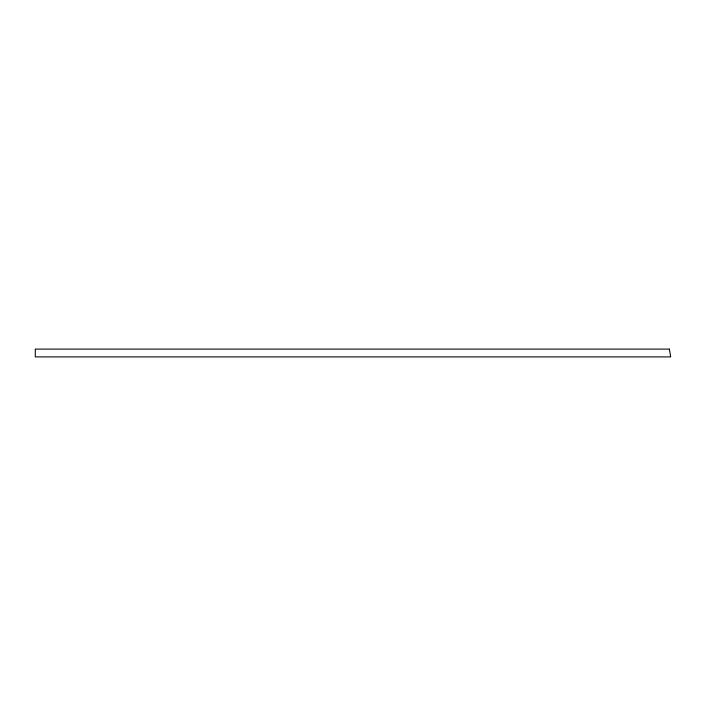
<?xml version="1.0" encoding="UTF-8"?>
<svg xmlns="http://www.w3.org/2000/svg" width="706" height="706" viewBox="0 0 706 706"><rect width="100%" height="100%" fill="white"/><g stroke="black" fill="none" stroke-linecap="round" stroke-linejoin="round"><path stroke-width="1.06" d="M669.35 349.108L35.3 349.108L35.3 356.892L670.7 356.892L669.35 349.108"/></g></svg>
